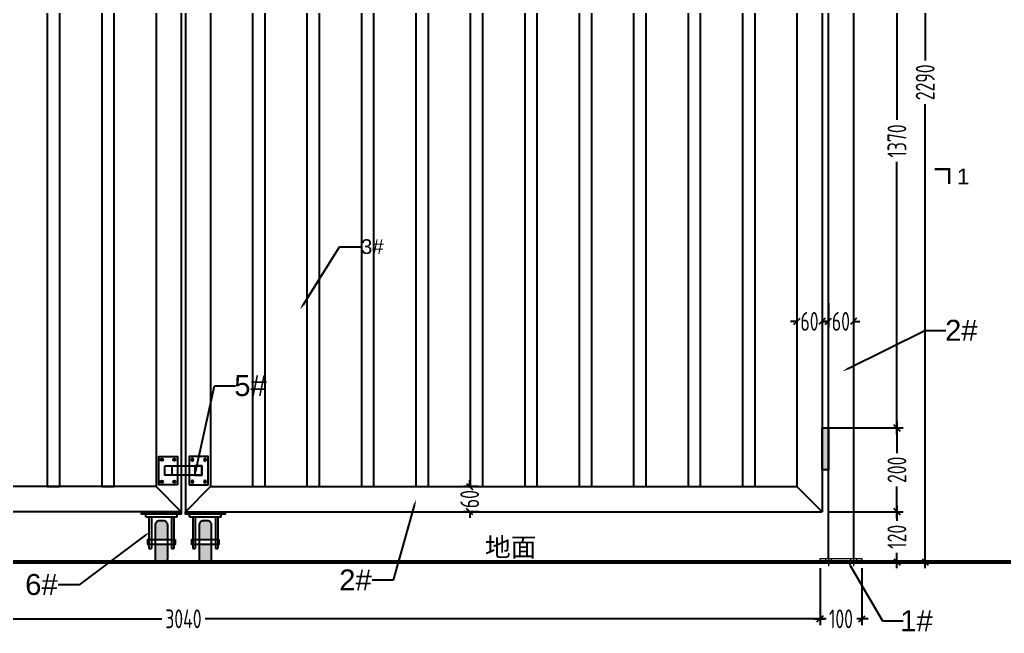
# Model space of a CAD drawing. Header units: millimetres. Extents: x 4 to 2106212, y -117026 to 198097.
# Drawn here: x 2101678 to 2104029, y 187104 to 188569 of the extents above; entities that cross this region are included whole.
import ezdxf
from ezdxf import colors
from ezdxf.entities.mleader import LeaderData, LeaderLine
from ezdxf.math import Vec2, Vec3

# ---------------------------------------------------------------- set-up
doc = ezdxf.new("R2010")
doc.units = ezdxf.units.MM
doc.linetypes.add('CENTER2', pattern=[28.575, 19.05, -3.175, 3.175, -3.175])
doc.linetypes.add('HIDDEN', pattern=[9.525, 6.35, -3.175])
for name, color, linetype in [('00打印图框', 255, 'Continuous'), ('方管', 100, 'Continuous'), ('标注', 9, 'Continuous')]:
    doc.layers.add(name, color=color, linetype=linetype)
doc.layers.add('加强板', color=140, linetype='Continuous', lineweight=18)
doc.layers.add('虚线', color=1, linetype='CENTER2', lineweight=0)
doc.styles.add('Arial', font='arial.ttf')
doc.styles.add('hztxt', font='ros1.shx', dxfattribs={"width": 0.8, "bigfont": 'hztxt.shx'})
doc.dimstyles.new('DIM-15', dxfattribs={"dimscale": 15, "dimtxt": 3, "dimasz": 1, "dimexe": 1, "dimexo": 1, "dimgap": 0.5, "dimtad": 0, "dimdec": 1, "dimrnd": 0.0005, "dimzin": 9, "dimdsep": 46, "dimtxsty": 'hztxt', "dimblk": 'OBLIQUE', "dimcen": 0, "dimdle": 1, "dimclrd": 9, "dimclre": 9, "dimclrt": 2, "dimazin": 2, "dimtfac": 1, "dimtdec": 1, "dimtix": 1, "dimtofl": 0, "dimtmove": 2, "dimatfit": 3, "dimfxl": 1, "dimarcsym": 2})
pattern_1 = [(45, (-2102152.59086, -187570.9175), (-0.49391408666, 0.49391408666), [0.508, -0.1905]), (135, (-2102152.59086, -187570.9175), (-0.49391408666, -0.49391408666), [0.508, -0.1905])]

# ---------------------------------------------------------------- blocks, each defined once
blk = doc.blocks.new('_Oblique')
at = {"color": 0, "linetype": 'ByBlock', "lineweight": -2}
blk.add_line((-0.5, -0.5), (0.5, 0.5), dxfattribs=at)
blk = doc.blocks.new('*D2109')
at = {"layer": 'Defpoints', "color": 0, "transparency": 16777216}
for p in [(2100549.4, 187274.5), (2103589.4, 187274.5), (2103589.4, 187138.7)]:
    blk.add_point(p, dxfattribs=at)
at = {"layer": '标注', "color": 9, "lineweight": -2, "transparency": 16777216}
for p, q in [((2100549.4, 187259.5), (2100549.4, 187123.7)), ((2103589.4, 187259.5), (2103589.4, 187123.7)), ((2100534.4, 187138.7), (2102017.5, 187138.7)), ((2103604.4, 187138.7), (2102121.3, 187138.7))]:
    blk.add_line(p, q, dxfattribs=at)
at = {"layer": '标注', "color": 9, "lineweight": -2, "transparency": 16777216, "xscale": 15, "yscale": 15, "zscale": 15, "rotation": 180}
blk.add_blockref('_Oblique', (2100549.4, 187138.7), dxfattribs=at)
at = {"layer": '标注', "color": 9, "lineweight": -2, "transparency": 16777216, "xscale": 15, "yscale": 15, "zscale": 15}
blk.add_blockref('_Oblique', (2103589.4, 187138.7), dxfattribs=at)
at = {"layer": '标注', "color": 2, "transparency": 16777216, "insert": (2102069.4, 187138.7), "char_height": 45, "attachment_point": 5, "style": 'hztxt'}
blk.add_mtext('3040', dxfattribs=at)
blk = doc.blocks.new('*D2110')
at = {"layer": 'Defpoints', "color": 0, "transparency": 16777216}
for p in [(2103589.4, 187274.5), (2103689.4, 187274.5), (2103689.4, 187138.7)]:
    blk.add_point(p, dxfattribs=at)
at = {"layer": '标注', "color": 9, "lineweight": -2, "transparency": 16777216}
for p, q in [((2103589.4, 187259.5), (2103589.4, 187123.7)), ((2103689.4, 187259.5), (2103689.4, 187123.7)), ((2103574.4, 187138.7), (2103601.3, 187138.7)), ((2103704.4, 187138.7), (2103677.5, 187138.7))]:
    blk.add_line(p, q, dxfattribs=at)
at = {"layer": '标注', "color": 9, "lineweight": -2, "transparency": 16777216, "xscale": 15, "yscale": 15, "zscale": 15, "rotation": 180}
blk.add_blockref('_Oblique', (2103589.4, 187138.7), dxfattribs=at)
at = {"layer": '标注', "color": 9, "lineweight": -2, "transparency": 16777216, "xscale": 15, "yscale": 15, "zscale": 15}
blk.add_blockref('_Oblique', (2103689.4, 187138.7), dxfattribs=at)
at = {"layer": '标注', "color": 2, "transparency": 16777216, "insert": (2103639.4, 187138.7), "char_height": 45, "attachment_point": 5, "style": 'hztxt'}
blk.add_mtext('100', dxfattribs=at)
blk = doc.blocks.new('*D2102')
at = {"color": 9, "lineweight": -2, "transparency": 16777216}
for p, q in [((2103534.3, 187892.1), (2103534.3, 187833.8)), ((2103594.3, 187892.1), (2103594.3, 187833.8)), ((2103534.3, 187848.8), (2103519.3, 187848.8)), ((2103594.3, 187848.8), (2103609.3, 187848.8))]:
    blk.add_line(p, q, dxfattribs=at)
at = {"layer": 'Defpoints', "color": 0, "transparency": 16777216}
for p in [(2103534.3, 187907.1), (2103594.3, 187907.1), (2103594.3, 187848.8)]:
    blk.add_point(p, dxfattribs=at)
at = {"color": 9, "lineweight": -2, "transparency": 16777216, "xscale": 15, "yscale": 15, "zscale": 15}
blk.add_blockref('_Oblique', (2103534.3, 187848.8), dxfattribs=at)
at = {"color": 9, "lineweight": -2, "transparency": 16777216, "xscale": 15, "yscale": 15, "zscale": 15, "rotation": 180}
blk.add_blockref('_Oblique', (2103594.3, 187848.8), dxfattribs=at)
at = {"color": 2, "transparency": 16777216, "insert": (2103564.3, 187848.8), "char_height": 45, "attachment_point": 5, "style": 'hztxt'}
blk.add_mtext('60', dxfattribs=at)
blk = doc.blocks.new('*D2103')
at = {"layer": 'Defpoints', "color": 0, "transparency": 16777216}
for p in [(2102752.9, 187454.5), (2102789, 187454.5), (2102789, 187394.5)]:
    blk.add_point(p, dxfattribs=at)
at = {"layer": '标注', "color": 9, "lineweight": -2, "transparency": 16777216}
for p, q in [((2102752.9, 187454.5), (2102752.9, 187469.5)), ((2102774, 187454.5), (2102737.9, 187454.5)), ((2102774, 187394.5), (2102737.9, 187394.5)), ((2102752.9, 187394.5), (2102752.9, 187379.5))]:
    blk.add_line(p, q, dxfattribs=at)
at = {"layer": '标注', "color": 9, "lineweight": -2, "transparency": 16777216, "xscale": 15, "yscale": 15, "zscale": 15}
for p, rotation in [((2102752.9, 187454.5), 270), ((2102752.9, 187394.5), 90)]:
    blk.add_blockref('_Oblique', p, dxfattribs=dict(at, rotation=rotation))
at = {"layer": '标注', "color": 2, "transparency": 16777216, "insert": (2102752.9, 187424.5), "char_height": 45, "attachment_point": 5, "rotation": 90, "style": 'hztxt'}
blk.add_mtext('60', dxfattribs=at)
blk = doc.blocks.new('*U2086')
at = {"color": 6, "elevation": 0}
for points in [[(22.5, -33.7), (-22.5, -33.7), (-22.5, 33.7), (22.5, 33.7)], [(-7.9, 11.2), (8.9, 11.2), (8.9, -11.2), (-7.9, -11.2)]]:
    blk.add_lwpolyline(points, close=True, dxfattribs=at)
at = {"color": 6}
for centre in [(-15, 26.2, 0), (15, 26.2), (-15, -26.2, 0), (15, -26.2)]:
    blk.add_circle(centre, 3, dxfattribs=at)
blk = doc.blocks.new('*U2079')
at = {"layer": '方管', "color": 0, "linetype": 'ByBlock', "lineweight": -2, "transparency": 16777216}
blk.add_blockref('*U2086', (0, 0), dxfattribs=at)
blk = doc.blocks.new('*U2080')
at = {"color": 6, "elevation": 0}
for points in [[(22.5, -33.7), (-22.5, -33.7), (-22.5, 33.7), (22.5, 33.7)], [(-7.9, 11.2), (8.9, 11.2), (8.9, -11.2), (-7.9, -11.2)]]:
    blk.add_lwpolyline(points, close=True, dxfattribs=at)
at = {"color": 6}
for centre in [(-15, 26.2, 0), (15, 26.2), (-15, -26.2, 0), (15, -26.2)]:
    blk.add_circle(centre, 3, dxfattribs=at)
blk = doc.blocks.new('*U2081')
at = {"layer": '方管', "color": 0, "linetype": 'ByBlock', "lineweight": -2, "transparency": 16777216}
blk.add_blockref('*U2080', (0, 0), dxfattribs=at)
blk = doc.blocks.new('*D2123')
at = {"layer": 'Defpoints', "color": 0, "transparency": 16777216}
for p in [(2103669.5, 189564.5), (2103669.6, 187274.5), (2103840.5, 187274.5)]:
    blk.add_point(p, dxfattribs=at)
at = {"layer": '标注', "color": 9, "lineweight": -2, "transparency": 16777216}
for p, q in [((2103684.5, 189564.5), (2103855.5, 189564.5)), ((2103840.5, 189579.5), (2103840.5, 188471.4)), ((2103840.5, 187259.5), (2103840.5, 188367.6)), ((2103684.6, 187274.5), (2103855.5, 187274.5))]:
    blk.add_line(p, q, dxfattribs=at)
at = {"layer": '标注', "color": 9, "lineweight": -2, "transparency": 16777216, "xscale": 15, "yscale": 15, "zscale": 15}
for p, rotation in [((2103840.5, 189564.5), 90), ((2103840.5, 187274.5), 270)]:
    blk.add_blockref('_Oblique', p, dxfattribs=dict(at, rotation=rotation))
at = {"layer": '标注', "color": 2, "transparency": 16777216, "insert": (2103840.5, 188419.5), "char_height": 45, "attachment_point": 5, "rotation": 90, "style": 'hztxt'}
blk.add_mtext('2290', dxfattribs=at)
blk = doc.blocks.new('*D2128')
at = {"color": 9, "lineweight": -2, "transparency": 16777216}
for p, q in [((2103773, 188979.5), (2103773, 188329.6)), ((2103609.5, 188964.5), (2103788, 188964.5)), ((2103773, 187579.5), (2103773, 188229.4)), ((2103609.5, 187594.5), (2103788, 187594.5))]:
    blk.add_line(p, q, dxfattribs=at)
at = {"layer": 'Defpoints', "color": 0, "transparency": 16777216}
for p in [(2103594.5, 188964.5), (2103594.5, 187594.5), (2103773, 187594.5)]:
    blk.add_point(p, dxfattribs=at)
at = {"color": 9, "lineweight": -2, "transparency": 16777216, "xscale": 15, "yscale": 15, "zscale": 15}
for p, rotation in [((2103773, 188964.5), 90), ((2103773, 187594.5), 270)]:
    blk.add_blockref('_Oblique', p, dxfattribs=dict(at, rotation=rotation))
at = {"color": 2, "transparency": 16777216, "insert": (2103773, 188279.5), "char_height": 45, "attachment_point": 5, "rotation": 90, "style": 'hztxt'}
blk.add_mtext('1370', dxfattribs=at)
blk = doc.blocks.new('*D2124')
at = {"color": 9, "lineweight": -2, "transparency": 16777216}
for p, q in [((2103609.5, 187594.5), (2103788, 187594.5)), ((2103773, 187609.5), (2103773, 187534.4)), ((2103773, 187379.5), (2103773, 187454.6)), ((2103609.5, 187394.5), (2103788, 187394.5))]:
    blk.add_line(p, q, dxfattribs=at)
at = {"layer": 'Defpoints', "color": 0, "transparency": 16777216}
for p in [(2103594.5, 187594.5), (2103594.5, 187394.5), (2103773, 187394.5)]:
    blk.add_point(p, dxfattribs=at)
at = {"color": 9, "lineweight": -2, "transparency": 16777216, "xscale": 15, "yscale": 15, "zscale": 15}
for p, rotation in [((2103773, 187594.5), 90), ((2103773, 187394.5), 270)]:
    blk.add_blockref('_Oblique', p, dxfattribs=dict(at, rotation=rotation))
at = {"color": 2, "transparency": 16777216, "insert": (2103773, 187494.5), "char_height": 45, "attachment_point": 5, "rotation": 90, "style": 'hztxt'}
blk.add_mtext('200', dxfattribs=at)
blk = doc.blocks.new('*D2125')
at = {"color": 9, "lineweight": -2, "transparency": 16777216}
for p, q in [((2103773, 187409.5), (2103773, 187372.6)), ((2103609.5, 187394.5), (2103788, 187394.5)), ((2103773, 187259.5), (2103773, 187296.4)), ((2103614.5, 187274.5), (2103788, 187274.5))]:
    blk.add_line(p, q, dxfattribs=at)
at = {"layer": 'Defpoints', "color": 0, "transparency": 16777216}
for p in [(2103594.5, 187394.5), (2103599.5, 187274.5), (2103773, 187274.5)]:
    blk.add_point(p, dxfattribs=at)
at = {"color": 9, "lineweight": -2, "transparency": 16777216, "xscale": 15, "yscale": 15, "zscale": 15}
for p, rotation in [((2103773, 187394.5), 90), ((2103773, 187274.5), 270)]:
    blk.add_blockref('_Oblique', p, dxfattribs=dict(at, rotation=rotation))
at = {"color": 2, "transparency": 16777216, "insert": (2103773, 187334.5), "char_height": 45, "attachment_point": 5, "rotation": 90, "style": 'hztxt'}
blk.add_mtext('120', dxfattribs=at)
blk = doc.blocks.new('*U2129')
at = {"layer": '方管', "color": 0}
blk.add_lwpolyline([(-15, 1025), (-15, -1025), (15, -1025), (15, 1025), (-15, 1025)], dxfattribs=at)
blk = doc.blocks.new('*U2130')
at = {"color": 0, "linetype": 'ByBlock', "lineweight": -2, "transparency": 16777216}
for p in [(0, 0), (130, 0), (260, 0), (390, 0), (520, 0), (650, 0), (780, 0), (910, 0), (1040, 0), (1170, 0)]:
    blk.add_blockref('*U2129', p, dxfattribs=at)
blk = doc.blocks.new('*U2152')
at = {"layer": '方管', "color": 0}
blk.add_lwpolyline([(-15, 1025), (-15, -1025), (15, -1025), (15, 1025), (-15, 1025)], dxfattribs=at)
blk = doc.blocks.new('*U2153')
at = {"color": 0, "linetype": 'ByBlock', "lineweight": -2, "transparency": 16777216}
for p in [(0, 0), (130, 0), (260, 0), (390, 0), (520, 0), (650, 0), (780, 0), (910, 0), (1040, 0), (1170, 0)]:
    blk.add_blockref('*U2152', p, dxfattribs=at)
blk = doc.blocks.new('*D2176')
at = {"color": 9, "lineweight": -2, "transparency": 16777216}
for p, q in [((2103609.3, 187892.1), (2103609.3, 187833.8)), ((2103669.3, 187892.1), (2103669.3, 187833.8)), ((2103609.3, 187848.8), (2103594.3, 187848.8)), ((2103669.3, 187848.8), (2103684.3, 187848.8))]:
    blk.add_line(p, q, dxfattribs=at)
at = {"layer": 'Defpoints', "color": 0, "transparency": 16777216}
for p in [(2103609.3, 187907.1), (2103669.3, 187907.1), (2103669.3, 187848.8)]:
    blk.add_point(p, dxfattribs=at)
at = {"color": 9, "lineweight": -2, "transparency": 16777216, "xscale": 15, "yscale": 15, "zscale": 15}
blk.add_blockref('_Oblique', (2103609.3, 187848.8), dxfattribs=at)
at = {"color": 9, "lineweight": -2, "transparency": 16777216, "xscale": 15, "yscale": 15, "zscale": 15, "rotation": 180}
blk.add_blockref('_Oblique', (2103669.3, 187848.8), dxfattribs=at)
at = {"color": 2, "transparency": 16777216, "insert": (2103639.3, 187848.8), "char_height": 45, "attachment_point": 5, "style": 'hztxt'}
blk.add_mtext('60', dxfattribs=at)
blk = doc.blocks.new('*U2179')
h = blk.add_hatch()
h.set_pattern_fill('ANGLE', color=2, scale=0.1, angle=45)
h.set_pattern_definition(pattern_1)
h.paths.add_polyline_path([(-15, -5), (15, -5), (15, 29, 0.414214), (5, 39), (-5, 39, 0.414214), (-15, 29)])
h.paths.add_polyline_path([(15, -17), (-15, -17), (-15, -51, 0.414214), (-5, -61), (5, -61, 0.414214), (15, -51)])
at = {"color": 2}
for points in [[(47.5, 61), (47.5, 55), (-47.5, 55), (-47.5, 61), (47.5, 61)], [(-37.5, 49), (-37.5, 55)], [(-37.5, 49), (37.5, 49)], [(-30, 49), (-30, -27)], [(-24, 49), (-24, -27)], [(24, 49), (24, -27)], [(30, 49), (30, -27)], [(37.5, 49), (37.5, 55)], [(-30, -27), (-24, -27)], [(24, -27), (30, -27)]]:
    blk.add_lwpolyline(points, dxfattribs=at)
blk.add_lwpolyline([(15, -51), (15, 29, 0.414214), (5, 39), (-5, 39, 0.414214), (-15, 29), (-15, -51, 0.414214), (-5, -61), (5, -61, 0.414214)], format="xyb", close=True, dxfattribs=at)
blk.add_lwpolyline([(32.5, -5), (32.5, -17), (-32.5, -17), (-32.5, -5)], close=True, dxfattribs=at)
blk = doc.blocks.new('*U2180')
at = {"color": 0, "linetype": 'ByBlock', "lineweight": -2, "transparency": 16777216}
blk.add_blockref('*U2179', (0, 0), dxfattribs=at)
blk = doc.blocks.new('*U2181')
h = blk.add_hatch()
h.set_pattern_fill('ANGLE', color=2, scale=0.1, angle=45)
h.set_pattern_definition(pattern_1)
h.paths.add_polyline_path([(-15, -5), (15, -5), (15, 29, 0.414214), (5, 39), (-5, 39, 0.414214), (-15, 29)])
h.paths.add_polyline_path([(15, -17), (-15, -17), (-15, -51, 0.414214), (-5, -61), (5, -61, 0.414214), (15, -51)])
at = {"color": 2}
for points in [[(47.5, 61), (47.5, 55), (-47.5, 55), (-47.5, 61), (47.5, 61)], [(-37.5, 49), (-37.5, 55)], [(-37.5, 49), (37.5, 49)], [(-30, 49), (-30, -27)], [(-24, 49), (-24, -27)], [(24, 49), (24, -27)], [(30, 49), (30, -27)], [(37.5, 49), (37.5, 55)], [(-30, -27), (-24, -27)], [(24, -27), (30, -27)]]:
    blk.add_lwpolyline(points, dxfattribs=at)
blk.add_lwpolyline([(15, -51), (15, 29, 0.414214), (5, 39), (-5, 39, 0.414214), (-15, 29), (-15, -51, 0.414214), (-5, -61), (5, -61, 0.414214)], format="xyb", close=True, dxfattribs=at)
blk.add_lwpolyline([(32.5, -5), (32.5, -17), (-32.5, -17), (-32.5, -5)], close=True, dxfattribs=at)
blk = doc.blocks.new('*U2182')
at = {"color": 0, "linetype": 'ByBlock', "lineweight": -2, "transparency": 16777216}
blk.add_blockref('*U2181', (0, 0), dxfattribs=at)
blk = doc.blocks.new('*U2188')
at = {"layer": '加强板'}
blk.add_lwpolyline([(50, -4), (-50, -4), (-50, 4), (50, 4), (50, -4)], dxfattribs=at)
at = {"layer": '虚线', "color": 1, "linetype": 'HIDDEN', "ltscale": 10}
for points in [[(-37, 4), (-37, -4)], [(-30, 14), (-30, -14)], [(-23, 4), (-23, -4)], [(23, 4), (23, -4)], [(30, 14), (30, -14)], [(37, 4), (37, -4)]]:
    blk.add_lwpolyline(points, dxfattribs=at)
blk = doc.blocks.new('*U2189')
at = {"color": 0, "linetype": 'ByBlock', "lineweight": -2, "transparency": 16777216}
blk.add_blockref('*U2188', (0, 0), dxfattribs=at)

msp = doc.modelspace()

# ---------------------------------------------------------------- hatches: boundary and pattern name
at = {"layer": '方管'}
h = msp.add_hatch(color=256, dxfattribs=at)
h.dxf.hatch_style = 1
h.paths.add_polyline_path([(2103609.2981, 187594.4508), (2103594.2981, 187594.4508), (2103594.2981, 187494.4508), (2103609.2981, 187494.4508)])

# ---------------------------------------------------------------- linework, layer by layer
for points, const_width in [([(2103862.8744, 188212.1327), (2103897.8744, 188212.1327), (2103897.8744, 188177.1327)], 5), ([(2100044.3696, 187274.4516), (2105697.4342, 187274.4516)], 10)]:
    msp.add_lwpolyline(points, dxfattribs=dict(const_width=const_width))
at = {"color": 3}
msp.add_lwpolyline([(2103609.2981, 187594.4508), (2103609.2981, 187494.4508), (2103594.2981, 187494.4508), (2103594.2981, 187594.4508), (2103609.2981, 187594.4508)], dxfattribs=at)
msp.add_lwpolyline([(2102024.9245, 187503.7406), (2102113.6717, 187503.7406), (2102113.6717, 187481.2822), (2102024.9245, 187481.2822)], close=True)
at = {"layer": '标注', "color": 4}
for points in [[(2100544.2981, 189564.4508), (2102064.2981, 189564.4508), (2102064.2981, 187394.4508), (2100544.2981, 187394.4508)], [(2103594.2981, 189564.4508), (2102074.2981, 189564.4508), (2102074.2981, 187394.4508), (2103594.2981, 187394.4508)], [(2103594.2981, 189564.4508), (2103594.2981, 187394.4508)], [(2103609.2981, 187282.4516), (2103609.2981, 189564.4508), (2103669.2981, 189564.4508), (2103669.2981, 187282.4516)], [(2100604.2981, 189504.4508), (2102004.2981, 189504.4508), (2102004.2981, 187454.4508), (2100604.2981, 187454.4508)], [(2103534.2981, 189504.4508), (2102134.2981, 189504.4508), (2102134.2981, 187454.4508), (2103534.2981, 187454.4508)], [(2103534.2981, 189504.4508), (2103534.2981, 187454.4508)], [(2102004.2981, 187454.4508), (2102064.2981, 187394.4508)], [(2102134.2981, 187454.4508), (2102074.2981, 187394.4508)], [(2103534.2981, 187454.4508), (2103594.2981, 187394.4508)]]:
    msp.add_lwpolyline(points, dxfattribs=at)

# ---------------------------------------------------------------- block references
for name, p in [('*U2130', (2100719.2832, 188479.4508)), ('*U2153', (2102249.2832, 188479.4508)), ('*U2180', (2102016.7981, 187333.4508)), ('*U2182', (2102121.7981, 187333.4508)), ('*U2189', (2103639.3981, 187278.4516))]:
    msp.add_blockref(name, p)
at = {"layer": '方管'}
msp.add_blockref('*U2079', (2102032.783, 187492.515, -0.0008), dxfattribs=at)
at = {"layer": '方管', "xscale": -1}
msp.add_blockref('*U2081', (2102105.8132, 187492.515, -0.0008), dxfattribs=at)

# ---------------------------------------------------------------- texts
at = {"layer": '00打印图框', "color": 6, "style": 'Arial'}
for s, height, p in [('1', 37.5, (2103916.6004, 188176.0637)), ('地面', 45, (2102789.4706, 187287.5542))]:
    msp.add_text(s, height=height, dxfattribs=at).set_placement(p)

# ---------------------------------------------------------------- dimensions: what is measured, and where the dimension line sits
for base, p1, p2, angle, picture, middle in [((2103772.9965, 187594.4508), (2103594.4983, 188964.4508), (2103594.4983, 187594.4508), 90, '*D2128', (2103772.9965, 188279.4508)), ((2103594.2981, 187848.7527), (2103534.2981, 187907.1493), (2103594.2981, 187907.1493), 180, '*D2102', (2103564.2981, 187848.7527)), ((2103669.2981, 187848.7527), (2103609.2981, 187907.1493), (2103669.2981, 187907.1493), 180, '*D2176', (2103639.2981, 187848.7527)), ((2103772.9965, 187394.4508), (2103594.4983, 187594.4508), (2103594.4983, 187394.4508), 90, '*D2124', (2103772.9965, 187494.4508)), ((2103772.9965, 187274.4516), (2103594.4983, 187394.4508), (2103599.4982, 187274.4516), 90, '*D2125', (2103772.9965, 187334.4512))]:
    dim = msp.add_linear_dim(base=base, p1=p1, p2=p2, angle=angle, dimstyle='DIM-15')
    dim.commit()
    dim.dimension.update_dxf_attribs({"geometry": picture, "text_midpoint": middle})
at = {"layer": '标注'}
for base, p1, p2, picture, middle in [((2103840.5191, 187274.4516), (2103669.4983, 189564.4508), (2103669.5983, 187274.4516), '*D2123', (2103840.5191, 188419.4512)), ((2102752.9095, 187454.4508), (2102789.0031, 187394.4508), (2102789.0031, 187454.4508), '*D2103', (2102752.9095, 187424.4508))]:
    dim = msp.add_linear_dim(base=base, p1=p1, p2=p2, angle=90, dimstyle='DIM-15', dxfattribs=at)
    dim.commit()
    dim.dimension.update_dxf_attribs({"geometry": picture, "text_midpoint": middle})
for base, p1, p2, picture, middle in [((2103589.3981, 187138.6631), (2100549.3982, 187274.4516), (2103589.3981, 187274.4516), '*D2109', (2102069.3981, 187138.6631)), ((2103689.3981, 187138.6631), (2103589.3981, 187274.4516), (2103689.3981, 187274.4516), '*D2110', (2103639.3981, 187138.6631))]:
    dim = msp.add_linear_dim(base=base, p1=p1, p2=p2, dimstyle='DIM-15', dxfattribs=at)
    dim.commit()
    dim.dimension.update_dxf_attribs({"geometry": picture, "text_midpoint": middle})

# ---------------------------------------------------------------- leaders
at = {"layer": '标注', "color": 6}
ml = msp.add_multileader_mtext('Standard', dxfattribs=at)
ml.set_content('3#', color=6, style='Arial')
ml.set_leader_properties(color=9)
ml.build(insert=Vec2(0, 0))
ml.multileader.update_dxf_attribs({"dogleg_length": 50, "arrow_head_size": 15})
ctx = ml.context
ctx.base_point, ctx.char_height, ctx.arrow_head_size, ctx.landing_gap_size, ctx.plane_origin = Vec3(2102492.2734, 188027.0048), 35, 15, 1, Vec3(2101664.0681, 187837.8898)
notes = []
notes.append((ctx, [(1, (1, 1, 0), (2102442.2734, 188027.0048), (1, 0), 50, [(0, [(2102347.7599, 187876.6437)], 0, [])])]))
ctx.mtext.insert, ctx.mtext.flow_direction = Vec3(2102493.2734, 188044.8152), 5
ml = msp.add_multileader_mtext('Standard', dxfattribs=at)
ml.set_content('2#', color=6, style='Arial')
ml.set_leader_properties(color=9)
ml.build(insert=Vec2(0, 0))
ml.multileader.update_dxf_attribs({"dogleg_length": 50, "arrow_head_size": 15})
ctx = ml.context
ctx.base_point, ctx.char_height, ctx.arrow_head_size, ctx.landing_gap_size, ctx.plane_origin = Vec3(2103889.9928, 187827.042), 50, 15, 1, Vec3(2102579.3239, 187690.7)
ctx.text_align_type = 2
notes.append((ctx, [(1, (1, 1, 0), (2103839.9928, 187827.042), (1, 0), 50, [(0, [(2103643.0157, 187729.4539)], 0, [])])]))
ctx.mtext.insert, ctx.mtext.alignment, ctx.mtext.flow_direction = Vec3(2103965.7541, 187852.4683), 3, 5
ml = msp.add_multileader_mtext('Standard', dxfattribs=at)
ml.set_content('5#', color=6, style='Arial')
ml.set_leader_properties(color=9)
ml.build(insert=Vec2(0, 0))
ml.multileader.update_dxf_attribs({"dogleg_length": 50, "arrow_head_size": 15})
ctx = ml.context
ctx.base_point, ctx.char_height, ctx.arrow_head_size, ctx.landing_gap_size, ctx.plane_origin = Vec3(2102193.5374, 187695.1706), 50, 15, 1, Vec3(2101295.08, 186841.5396)
ctx.text_align_type = 2
notes.append((ctx, [(1, (1, 1, 0), (2102143.5374, 187695.1706), (1, 0), 50, [(0, [(2102096.9047, 187481.2822)], 0, [])])]))
ctx.mtext.insert, ctx.mtext.alignment, ctx.mtext.flow_direction = Vec3(2102268.446, 187720.597), 3, 5
ml = msp.add_multileader_mtext('Standard', dxfattribs=at)
ml.set_content('2#', color=6, style='Arial')
ml.set_leader_properties(color=9)
ml.build(insert=Vec2(0, 0))
ml.multileader.update_dxf_attribs({"dogleg_length": 50, "arrow_head_size": 15})
ctx = ml.context
ctx.base_point, ctx.char_height, ctx.arrow_head_size, ctx.landing_gap_size, ctx.plane_origin = Vec3(2102443.1575, 187231.1556), 50, 15, 1, Vec3(2101607.2003, 187184.8136)
ctx.text_align_type = 2
notes.append((ctx, [(0, (1, 1, 0), (2102569.9187, 187231.1556), (-1, 0), 50, [(0, [(2102624.7402, 187423.5)], 0, [])])]))
ctx.mtext.insert, ctx.mtext.alignment, ctx.mtext.flow_direction = Vec3(2102518.9187, 187256.5819), 3, 5
ml = msp.add_multileader_mtext('Standard', dxfattribs=at)
ml.set_content('6#', color=6, style='Arial')
ml.set_leader_properties(color=9)
ml.build(insert=Vec2(0, 0))
ml.multileader.update_dxf_attribs({"dogleg_length": 50, "arrow_head_size": 15})
ctx = ml.context
ctx.base_point, ctx.char_height, ctx.arrow_head_size, ctx.landing_gap_size, ctx.plane_origin = Vec3(2101694.0734, 187220.2554), 50, 15, 1, Vec3(2100795.8888, 186425.7425)
ctx.text_align_type = 2
notes.append((ctx, [(0, (1, 1, 0), (2101820.2548, 187220.2554), (-1, 0), 50, [(0, [(2101988.3904, 187345.6752)], 0, [])])]))
ctx.mtext.insert, ctx.mtext.alignment, ctx.mtext.flow_direction = Vec3(2101769.2548, 187245.6817), 3, 5
ml = msp.add_multileader_mtext('Standard', dxfattribs=at)
ml.set_content('1#', color=6, style='Arial')
ml.set_leader_properties(color=9)
ml.build(insert=Vec2(0, 0))
ml.multileader.update_dxf_attribs({"dogleg_length": 50, "arrow_head_size": 15})
ctx = ml.context
ctx.base_point, ctx.char_height, ctx.arrow_head_size, ctx.landing_gap_size, ctx.plane_origin = Vec3(2103788.2899, 187133.7923), 50, 15, 1, Vec3(2102546.0127, 187126.0522)
ctx.text_align_type = 2
notes.append((ctx, [(1, (1, 1, 0), (2103738.2899, 187133.7923), (1, 0), 50, [(0, [(2103654.1926, 187279.3948)], 0, [])])]))
ctx.mtext.insert, ctx.mtext.alignment, ctx.mtext.flow_direction = Vec3(2103858.4918, 187159.2186), 3, 5
for ctx, leaders in notes:
    for number, flags, end, landing, length, lines in leaders:
        leader = LeaderData()
        leader.index, (leader.has_last_leader_line, leader.has_dogleg_vector, leader.attachment_direction) = number, flags
        leader.last_leader_point, leader.dogleg_vector, leader.dogleg_length = Vec3(end), Vec3(landing), length
        for number, points, colour, breaks in lines:
            line = LeaderLine()
            line.index, line.vertices, line.color, line.breaks = number, Vec3.list(points), colors.encode_raw_color(colour), breaks
            leader.lines.append(line)
        ctx.leaders.append(leader)

doc.saveas('drawing.dxf')
